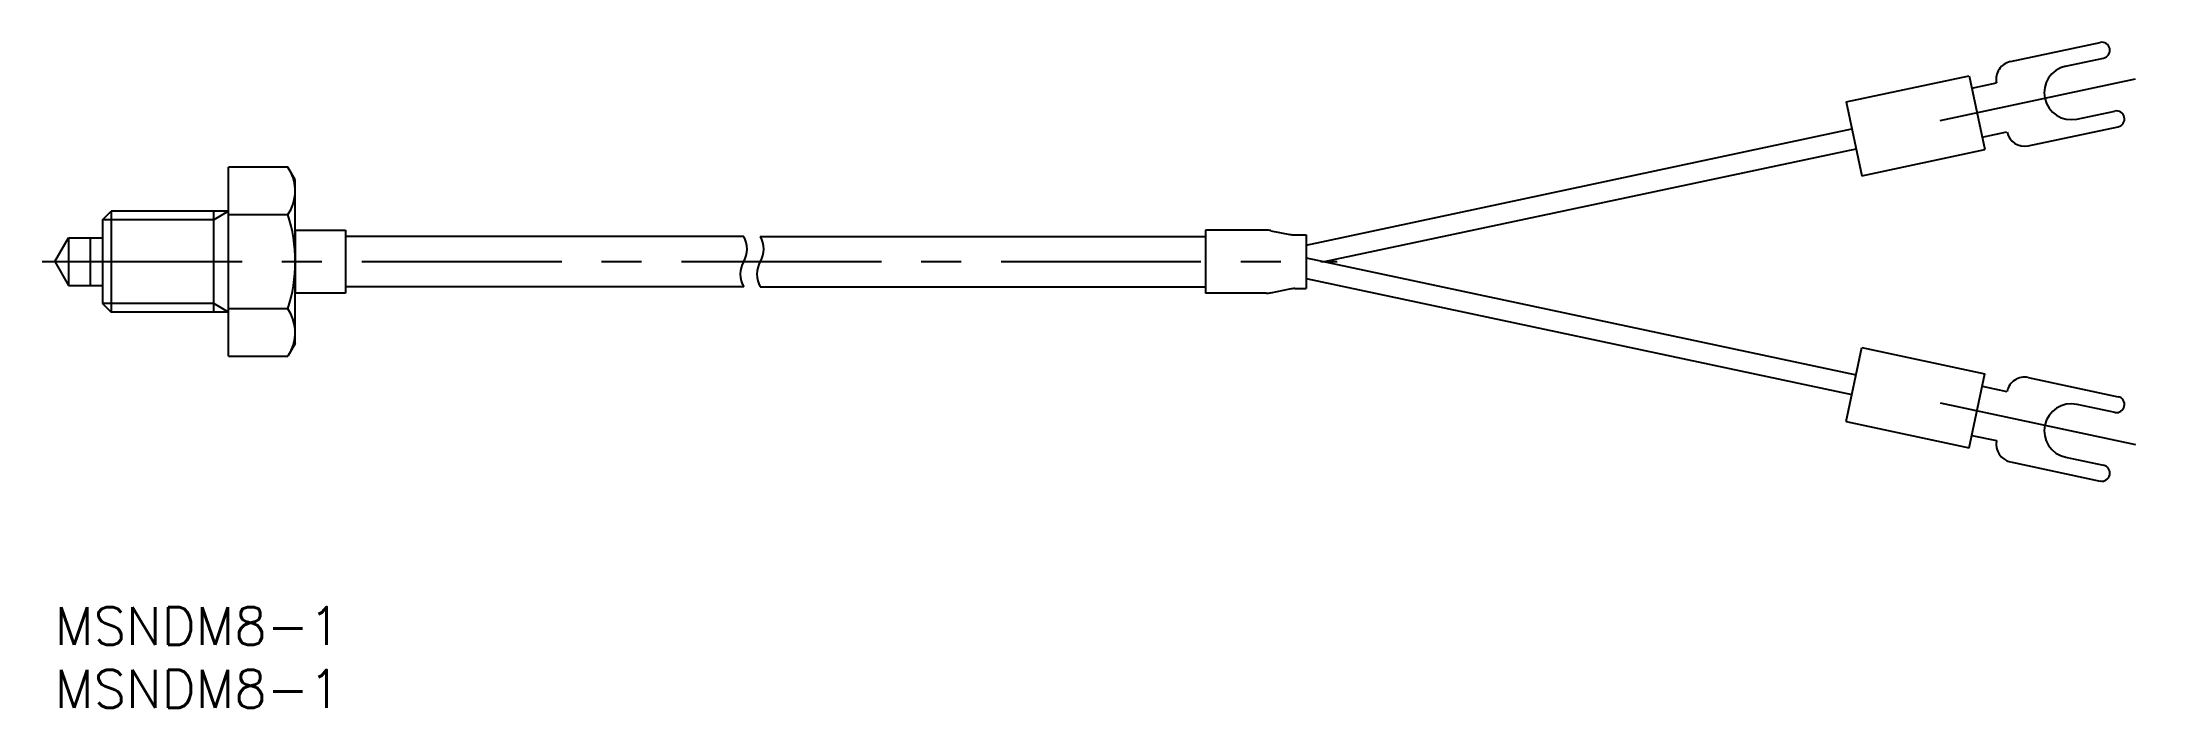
# Model space of a CAD drawing. Extents: x -1 to 167, y -8 to 45.
import ezdxf

# ---------------------------------------------------------------- set-up
doc = ezdxf.new("R2010")
doc.units = 0
doc.header["$LTSCALE"] = 0.5
doc.linetypes.add('CENTER', pattern=[50.8, 31.75, -6.35, 6.35, -6.35])
for name, color, linetype in [('MSM_CENTER', 1, 'CENTER'), ('MSM_CONTINUOUS', 7, 'CONTINUOUS'), ('MSM_NARROW', 5, 'CONTINUOUS'), ('MSM_PART_NUMBER', 7, 'CONTINUOUS')]:
    doc.layers.add(name, color=color, linetype=linetype)
doc.styles.get("Standard").update_dxf_attribs({"font": 'txt.shx', "height": 3, "bigfont": 'bigfont.shx'})

# ---------------------------------------------------------------- blocks, each defined once
blk = doc.blocks.new('*U6')
at = {"layer": 'MSM_PART_NUMBER'}
blk.add_text('MSNDM8-1', height=3, dxfattribs=at).set_placement((0, -3))
blk = doc.blocks.new('*U7')
at = {"layer": 'MSM_PART_NUMBER'}
blk.add_text('MSNDM8-1', height=3, dxfattribs=at).set_placement((0, -8))

msp = doc.modelspace()

# ---------------------------------------------------------------- linework, layer by layer
at = {"layer": 'MSM_CENTER'}
for p, q in [((149.81, 38.65), (166.78, 42.26)), ((-1, 27.44), (101.89, 27.44)), ((149.81, 16.22), (166.78, 12.61))]:
    msp.add_line(p, q, dxfattribs=at)
at = {"layer": 'MSM_CONTINUOUS'}
for p, q in [((155.39, 43.34), (162.53, 44.86)), ((142.34, 40.13), (152.12, 42.21)), ((152.12, 42.21), (153.37, 36.34)), ((159.78, 42.97), (162.79, 43.61)), ((152.33, 41.23), (154.29, 41.65)), ((142.34, 40.13), (143.59, 34.26)), ((160.68, 38.76), (163.69, 39.4)), ((99.44, 28.76), (142.8, 37.98)), ((153.16, 37.32), (155.12, 37.74)), ((156.81, 36.64), (163.95, 38.16)), ((100.89, 27.44), (143.13, 36.41)), ((143.59, 34.26), (153.37, 36.34)), ((18.52, 34.94), (13.8, 34.94)), ((13.8, 19.93), (13.8, 34.94)), ((19.1, 33.94), (18.52, 34.94)), ((19.1, 20.94), (19.1, 33.94)), ((3.8, 30.76), (4.48, 31.44)), ((3.8, 30.76), (3.8, 24.11)), ((4.48, 31.44), (4.48, 23.44)), ((12.63, 31.44), (4.48, 31.44)), ((12.63, 23.44), (12.63, 31.44)), ((13.8, 31.44), (12.63, 31.44)), ((13.8, 31.19), (18.52, 31.19)), ((0, 27.44), (1.1, 29.34)), ((1.1, 29.34), (3.8, 29.34)), ((1.1, 29.34), (3.8, 29.34)), ((1.1, 29.34), (1.1, 25.54)), ((2.8, 29.34), (2.8, 25.54)), ((19.1, 29.94), (23.1, 29.94)), ((19.1, 29.94), (19.1, 24.94)), ((23.1, 29.94), (23.1, 24.94)), ((54.74, 29.44), (23.1, 29.44)), ((56.06, 29.44), (91.44, 29.44)), ((96.25, 29.94), (91.44, 29.94)), ((91.44, 29.94), (91.44, 24.94)), ((96.63, 29.9), (98.14, 29.6)), ((98.52, 29.57), (99.44, 29.57)), ((99.44, 29.57), (99.44, 25.3)), ((0, 27.44), (1.1, 25.54)), ((99.44, 27.74), (143.13, 18.46)), ((1.1, 25.54), (3.8, 25.54)), ((1.1, 25.54), (3.8, 25.54)), ((54.74, 25.44), (23.1, 25.44)), ((56.06, 25.44), (91.44, 25.44)), ((96.63, 24.97), (98.14, 25.27)), ((98.52, 25.3), (99.44, 25.3)), ((99.44, 26.11), (142.8, 16.89)), ((3.8, 24.11), (4.48, 23.44)), ((18.52, 23.68), (13.8, 23.68)), ((23.1, 24.94), (19.1, 24.94)), ((96.25, 24.94), (91.44, 24.94)), ((12.63, 23.44), (4.48, 23.44)), ((13.8, 23.44), (12.63, 23.44)), ((19.1, 20.94), (18.52, 19.93)), ((142.34, 14.74), (143.59, 20.61)), ((143.59, 20.61), (153.37, 18.53)), ((13.8, 19.93), (18.52, 19.93)), ((152.12, 12.66), (153.37, 18.53)), ((153.16, 17.55), (155.12, 17.13)), ((156.81, 18.23), (163.95, 16.71)), ((160.68, 16.11), (163.69, 15.47)), ((142.34, 14.74), (152.12, 12.66)), ((152.33, 13.64), (154.29, 13.22)), ((159.78, 11.9), (162.79, 11.26)), ((155.39, 11.53), (162.53, 10.01))]:
    msp.add_line(p, q, dxfattribs=at)
for centre, radius, start, end in [((162.66, 44.23), 0.637, 282, 102), ((155.68, 41.94), 1.42, 102, 192), ((160.23, 40.87), 2.15, 102, 282), ((163.82, 38.78), 0.637, 282, 102), ((156.51, 38.03), 1.42, 192, 282), ((15.78, 33.06), 3.32, 325.6158, 25.6158), ((6.68, 27.44), 12.42, 342.412, 17.588), ((96.25, 27.94), 2, 79.002, 90), ((98.52, 31.57), 2, 259.002, 270), ((98.52, 23.3), 2, 90, 100.998), ((15.78, 21.81), 3.32, 334.3842, 34.3842), ((96.25, 26.94), 2, 270, 280.998), ((156.51, 16.84), 1.42, 78, 168), ((160.23, 14), 2.15, 78, 258), ((163.82, 16.09), 0.637, 258, 78), ((155.68, 12.93), 1.42, 168, 258), ((162.66, 10.64), 0.637, 258, 78)]:
    msp.add_arc(centre, radius, start, end, dxfattribs=at)
at = {"layer": 'MSM_NARROW'}
for p, q in [((12.63, 30.76), (3.8, 30.76)), ((13.8, 31.44), (12.63, 30.76)), ((12.63, 24.11), (3.8, 24.11)), ((13.8, 23.44), (12.63, 24.11))]:
    msp.add_line(p, q, dxfattribs=at)
for centre, start, end in [((53.01, 28.44), 330, 30), ((54.33, 28.44), 330, 30), ((56.47, 26.44), 150, 210), ((57.79, 26.44), 150, 210)]:
    msp.add_arc(centre, 2, start, end, dxfattribs=at)

# ---------------------------------------------------------------- block references
at = {"layer": 'MSM_CONTINUOUS'}
for name in ['*U6', '*U7']:
    msp.add_blockref(name, (0, 0), dxfattribs=at)

doc.saveas('drawing.dxf')
